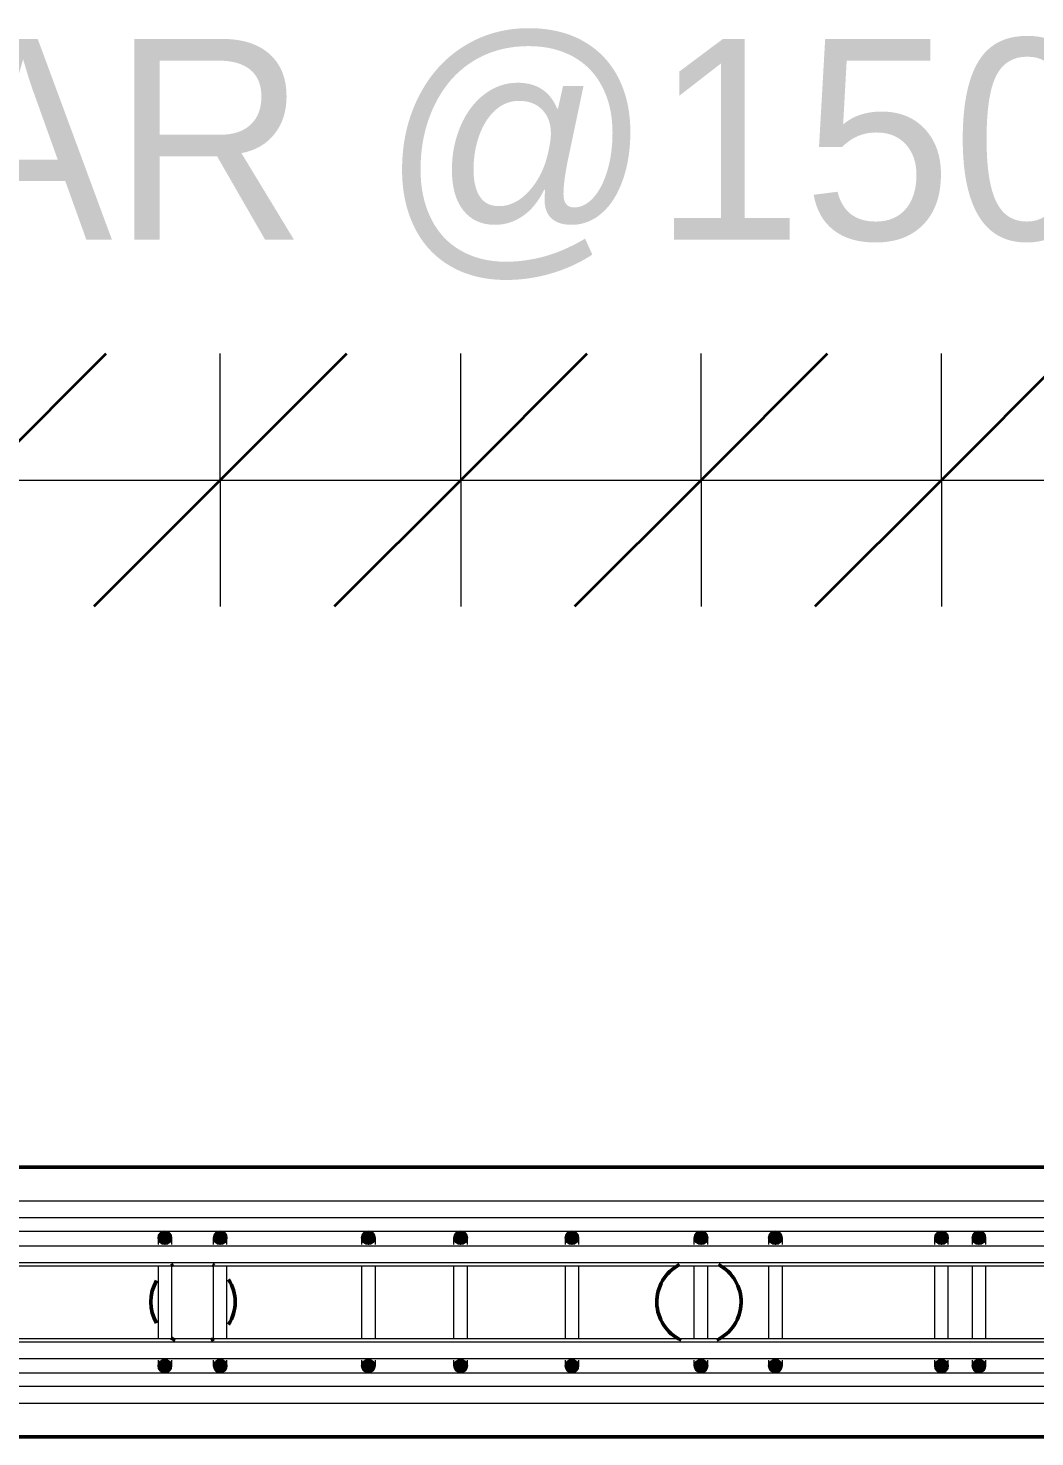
# Model space of a CAD drawing. Header units: millimetres. Extents: x 65464 to 98797, y 2255 to 31386.
# Drawn here: x 83554 to 84151, y 30290 to 31126 of the extents above; entities that cross this region are included whole.
import ezdxf

# ---------------------------------------------------------------- set-up
doc = ezdxf.new("R2010")
doc.units = ezdxf.units.MM
for name, color, linetype, lineweight in [('A-ANNO-DIMS', 211, 'Continuous', 9), ('A-ANNO-DIMS-50', 211, 'Continuous', 9), ('A-WALL', 113, 'Continuous', 25), ('S-RBAR', 171, 'Continuous', 18), ('S-RBAR-IDEN', 171, 'Continuous', 9)]:
    doc.layers.add(name, color=color, linetype=linetype, lineweight=lineweight)
doc.styles.add('Nirmala UI', font='Nirmala.ttf', dxfattribs={"height": 119.0625})
doc.dimstyles.new('Arc_Length_-_2_5mm_Arial_1', dxfattribs={"dimscale": 304.8, "dimtxt": 125.683673, "dimasz": 0.492126, "dimexe": 0.246063, "dimexo": 0.0625, "dimgap": 0.287073, "dimtad": 1, "dimdec": 4, "dimzin": 0, "dimdsep": 46, "dimtxsty": 'Nirmala UI', "dimblk1": 'OBLIQUE', "dimblk2": 'OBLIQUE', "dimsah": 1, "dimcen": 0.09, "dimdle": 0.246063, "dimazin": 0, "dimtfac": 1, "dimtdec": 4, "dimtix": 1, "dimtmove": 0, "dimatfit": 3, "dimfxl": 0.246063, "dimfxlon": 1, "dimtvp": 1, "dimtolj": 1, "dimtzin": 0, "dimarcsym": 2})

# ---------------------------------------------------------------- blocks, each defined once
blk = doc.blocks.new('DIMBLOCK123-Elevation Top2')
at = {"layer": 'A-ANNO-DIMS-50', "lineweight": 35}
for p, q in [((83383.09, 30857.7), (83458.09, 30932.7)), ((83525.63, 30857.7), (83600.63, 30932.7)), ((83383.09, 30857.7), (83308.09, 30782.7)), ((83525.63, 30857.7), (83450.63, 30782.7))]:
    blk.add_line(p, q, dxfattribs=at)
at = {"layer": 'A-ANNO-DIMS-50'}
for p, q in [((83383.09, 30857.7), (83383.09, 30932.7)), ((83525.63, 30857.7), (83525.63, 30932.7)), ((83383.09, 30857.7), (83525.63, 30857.7)), ((83383.09, 30857.7), (83383.09, 30782.7)), ((83525.63, 30857.7), (83525.63, 30782.7))]:
    blk.add_line(p, q, dxfattribs=at)
blk = doc.blocks.new('_Oblique')
at = {"color": 0, "linetype": 'ByBlock', "lineweight": -2}
blk.add_line((-0.5, -0.5), (0.5, 0.5), dxfattribs=at)
blk = doc.blocks.new('DIMBLOCK124-Elevation Top2')
at = {"layer": 'A-ANNO-DIMS-50', "lineweight": 35}
for p, q in [((83525.63, 30857.7), (83600.63, 30932.7)), ((83668.17, 30857.7), (83743.17, 30932.7)), ((83525.63, 30857.7), (83450.63, 30782.7)), ((83668.17, 30857.7), (83593.17, 30782.7))]:
    blk.add_line(p, q, dxfattribs=at)
at = {"layer": 'A-ANNO-DIMS-50'}
for p, q in [((83525.63, 30857.7), (83525.63, 30932.7)), ((83668.17, 30857.7), (83668.17, 30932.7)), ((83525.63, 30857.7), (83668.17, 30857.7)), ((83525.63, 30857.7), (83525.63, 30782.7)), ((83668.17, 30857.7), (83668.17, 30782.7))]:
    blk.add_line(p, q, dxfattribs=at)
blk = doc.blocks.new('DIMBLOCK125-Elevation Top2')
at = {"layer": 'A-ANNO-DIMS-50', "lineweight": 35}
for p, q in [((83668.17, 30857.7), (83743.17, 30932.7)), ((83810.72, 30857.7), (83885.72, 30932.7)), ((83668.17, 30857.7), (83593.17, 30782.7)), ((83810.72, 30857.7), (83735.72, 30782.7))]:
    blk.add_line(p, q, dxfattribs=at)
at = {"layer": 'A-ANNO-DIMS-50'}
for p, q in [((83668.17, 30857.7), (83668.17, 30932.7)), ((83810.72, 30857.7), (83810.72, 30932.7)), ((83668.17, 30857.7), (83810.72, 30857.7)), ((83668.17, 30857.7), (83668.17, 30782.7)), ((83810.72, 30857.7), (83810.72, 30782.7))]:
    blk.add_line(p, q, dxfattribs=at)
blk = doc.blocks.new('DIMBLOCK126-Elevation Top2')
at = {"layer": 'A-ANNO-DIMS-50', "lineweight": 35}
for p, q in [((83810.72, 30857.7), (83885.72, 30932.7)), ((83953.26, 30857.7), (84028.26, 30932.7)), ((83810.72, 30857.7), (83735.72, 30782.7)), ((83953.26, 30857.7), (83878.26, 30782.7))]:
    blk.add_line(p, q, dxfattribs=at)
at = {"layer": 'A-ANNO-DIMS-50'}
for p, q in [((83810.72, 30857.7), (83810.72, 30932.7)), ((83953.26, 30857.7), (83953.26, 30932.7)), ((83810.72, 30857.7), (83953.26, 30857.7)), ((83810.72, 30857.7), (83810.72, 30782.7)), ((83953.26, 30857.7), (83953.26, 30782.7))]:
    blk.add_line(p, q, dxfattribs=at)
blk = doc.blocks.new('DIMBLOCK127-Elevation Top2')
at = {"layer": 'A-ANNO-DIMS-50', "lineweight": 35}
for p, q in [((83953.26, 30857.7), (84028.26, 30932.7)), ((84095.8, 30857.7), (84170.8, 30932.7)), ((83953.26, 30857.7), (83878.26, 30782.7)), ((84095.8, 30857.7), (84020.8, 30782.7))]:
    blk.add_line(p, q, dxfattribs=at)
at = {"layer": 'A-ANNO-DIMS-50'}
for p, q in [((83953.26, 30857.7), (83953.26, 30932.7)), ((84095.8, 30857.7), (84095.8, 30932.7)), ((83953.26, 30857.7), (84095.8, 30857.7)), ((83953.26, 30857.7), (83953.26, 30782.7)), ((84095.8, 30857.7), (84095.8, 30782.7))]:
    blk.add_line(p, q, dxfattribs=at)
blk = doc.blocks.new('DIMBLOCK128-Elevation Top2')
at = {"layer": 'A-ANNO-DIMS-50', "lineweight": 35}
for p, q in [((84095.8, 30857.7), (84170.8, 30932.7)), ((84238.35, 30857.7), (84313.35, 30932.7)), ((84095.8, 30857.7), (84020.8, 30782.7)), ((84238.35, 30857.7), (84163.35, 30782.7))]:
    blk.add_line(p, q, dxfattribs=at)
at = {"layer": 'A-ANNO-DIMS-50'}
for p, q in [((84095.8, 30857.7), (84095.8, 30932.7)), ((84238.35, 30857.7), (84238.35, 30932.7)), ((84095.8, 30857.7), (84238.35, 30857.7)), ((84095.8, 30857.7), (84095.8, 30782.7)), ((84238.35, 30857.7), (84238.35, 30782.7))]:
    blk.add_line(p, q, dxfattribs=at)
blk = doc.blocks.new('DIMBLOCK132-Elevation Top2')
at = {"layer": 'A-ANNO-DIMS-50', "lineweight": 35}
for p, q in [((83098, 30857.7), (83173, 30932.7)), ((83240.55, 30857.7), (83315.55, 30932.7)), ((83383.09, 30857.7), (83458.09, 30932.7)), ((83525.63, 30857.7), (83600.63, 30932.7)), ((83668.17, 30857.7), (83743.17, 30932.7)), ((83810.72, 30857.7), (83885.72, 30932.7)), ((83953.26, 30857.7), (84028.26, 30932.7)), ((84095.8, 30857.7), (84170.8, 30932.7)), ((84238.35, 30857.7), (84313.35, 30932.7)), ((84380.89, 30857.7), (84455.89, 30932.7)), ((84523.43, 30857.7), (84598.43, 30932.7)), ((84665.98, 30857.7), (84740.98, 30932.7)), ((83098, 30857.7), (83023, 30782.7)), ((83240.55, 30857.7), (83165.55, 30782.7)), ((83383.09, 30857.7), (83308.09, 30782.7)), ((83525.63, 30857.7), (83450.63, 30782.7)), ((83668.17, 30857.7), (83593.17, 30782.7)), ((83810.72, 30857.7), (83735.72, 30782.7)), ((83953.26, 30857.7), (83878.26, 30782.7)), ((84095.8, 30857.7), (84020.8, 30782.7)), ((84238.35, 30857.7), (84163.35, 30782.7)), ((84380.89, 30857.7), (84305.89, 30782.7)), ((84523.43, 30857.7), (84448.43, 30782.7)), ((84665.98, 30857.7), (84590.98, 30782.7))]:
    blk.add_line(p, q, dxfattribs=at)
at = {"layer": 'A-ANNO-DIMS-50'}
for p, q in [((83098, 30857.7), (83098, 30932.7)), ((83240.55, 30857.7), (83240.55, 30932.7)), ((83383.09, 30857.7), (83383.09, 30932.7)), ((83525.63, 30857.7), (83525.63, 30932.7)), ((83668.17, 30857.7), (83668.17, 30932.7)), ((83810.72, 30857.7), (83810.72, 30932.7)), ((83953.26, 30857.7), (83953.26, 30932.7)), ((84095.8, 30857.7), (84095.8, 30932.7)), ((84238.35, 30857.7), (84238.35, 30932.7)), ((84380.89, 30857.7), (84380.89, 30932.7)), ((84523.43, 30857.7), (84523.43, 30932.7)), ((84665.98, 30857.7), (84665.98, 30932.7)), ((83023, 30857.7), (84740.98, 30857.7)), ((83023, 30857.7), (83240.55, 30857.7)), ((83098, 30857.7), (83098, 30782.7)), ((83240.55, 30857.7), (83383.09, 30857.7)), ((83240.55, 30857.7), (83240.55, 30782.7)), ((83383.09, 30857.7), (83525.63, 30857.7)), ((83383.09, 30857.7), (83383.09, 30782.7)), ((83525.63, 30857.7), (83668.17, 30857.7)), ((83525.63, 30857.7), (83525.63, 30782.7)), ((83668.17, 30857.7), (83810.72, 30857.7)), ((83668.17, 30857.7), (83668.17, 30782.7)), ((83810.72, 30857.7), (83953.26, 30857.7)), ((83810.72, 30857.7), (83810.72, 30782.7)), ((83953.26, 30857.7), (84095.8, 30857.7)), ((83953.26, 30857.7), (83953.26, 30782.7)), ((84095.8, 30857.7), (84238.35, 30857.7)), ((84095.8, 30857.7), (84095.8, 30782.7)), ((84238.35, 30857.7), (84380.89, 30857.7)), ((84238.35, 30857.7), (84238.35, 30782.7)), ((84380.89, 30857.7), (84523.43, 30857.7)), ((84380.89, 30857.7), (84380.89, 30782.7)), ((84523.43, 30857.7), (84740.98, 30857.7)), ((84523.43, 30857.7), (84523.43, 30782.7)), ((84665.98, 30857.7), (84665.98, 30782.7))]:
    blk.add_line(p, q, dxfattribs=at)
blk = doc.blocks.new('_None')

msp = doc.modelspace()

# ---------------------------------------------------------------- hatches: boundary and pattern name
at = {"layer": 'S-RBAR'}
h = msp.add_hatch(color=256, dxfattribs=at)
edge = h.paths.add_edge_path()
edge.add_arc((83635.33105, 30408.39395), 4, 0, 360)
h = msp.add_hatch(color=256, dxfattribs=at)
edge = h.paths.add_edge_path()
edge.add_arc((83635.33105, 30408.39395), 4, 0, 360)
for points in [[(83635.33105, 30404.39395), (83639.33105, 30408.39395), (83635.33105, 30412.39395), (83631.33105, 30408.39395)], [(83635.33105, 30404.39395), (83639.33105, 30408.39395), (83635.33105, 30412.39395), (83631.33105, 30408.39395)], [(83668.17477, 30404.39395), (83672.17477, 30408.39395), (83668.17477, 30412.39395), (83664.17477, 30408.39395)], [(83668.17477, 30404.39395), (83672.17477, 30408.39395), (83668.17477, 30412.39395), (83664.17477, 30408.39395)], [(83755.99771, 30404.39395), (83759.99771, 30408.39395), (83755.99771, 30412.39395), (83751.99771, 30408.39395)], [(83755.99771, 30404.39395), (83759.99771, 30408.39395), (83755.99771, 30412.39395), (83751.99771, 30408.39395)], [(83810.71782, 30404.39395), (83814.71782, 30408.39395), (83810.71782, 30412.39395), (83806.71782, 30408.39395)], [(83810.71782, 30404.39395), (83814.71782, 30408.39395), (83810.71782, 30412.39395), (83806.71782, 30408.39395)], [(83876.66438, 30404.39395), (83880.66438, 30408.39395), (83876.66438, 30412.39395), (83872.66438, 30408.39395)], [(83876.66438, 30404.39395), (83880.66438, 30408.39395), (83876.66438, 30412.39395), (83872.66438, 30408.39395)], [(83953.26088, 30404.39395), (83957.26088, 30408.39395), (83953.26088, 30412.39395), (83949.26088, 30408.39395)], [(83953.26088, 30404.39395), (83957.26088, 30408.39395), (83953.26088, 30412.39395), (83949.26088, 30408.39395)], [(83997.33105, 30404.39395), (84001.33105, 30408.39395), (83997.33105, 30412.39395), (83993.33105, 30408.39395)], [(83997.33105, 30404.39395), (84001.33105, 30408.39395), (83997.33105, 30412.39395), (83993.33105, 30408.39395)], [(84095.80393, 30404.39395), (84099.80393, 30408.39395), (84095.80393, 30412.39395), (84091.80393, 30408.39395)], [(84095.80393, 30404.39395), (84099.80393, 30408.39395), (84095.80393, 30412.39395), (84091.80393, 30408.39395)], [(84117.99771, 30404.39395), (84121.99771, 30408.39395), (84117.99771, 30412.39395), (84113.99771, 30408.39395)], [(84117.99771, 30404.39395), (84121.99771, 30408.39395), (84117.99771, 30412.39395), (84113.99771, 30408.39395)], [(83635.33105, 30328.39395), (83639.33105, 30332.39395), (83635.33105, 30336.39395), (83631.33105, 30332.39395)], [(83635.33105, 30328.39395), (83639.33105, 30332.39395), (83635.33105, 30336.39395), (83631.33105, 30332.39395)], [(83668.17477, 30328.39395), (83672.17477, 30332.39395), (83668.17477, 30336.39395), (83664.17477, 30332.39395)], [(83668.17477, 30328.39395), (83672.17477, 30332.39395), (83668.17477, 30336.39395), (83664.17477, 30332.39395)], [(83755.99771, 30328.39395), (83759.99771, 30332.39395), (83755.99771, 30336.39395), (83751.99771, 30332.39395)], [(83755.99771, 30328.39395), (83759.99771, 30332.39395), (83755.99771, 30336.39395), (83751.99771, 30332.39395)], [(83810.71782, 30328.39395), (83814.71782, 30332.39395), (83810.71782, 30336.39395), (83806.71782, 30332.39395)], [(83810.71782, 30328.39395), (83814.71782, 30332.39395), (83810.71782, 30336.39395), (83806.71782, 30332.39395)], [(83876.66438, 30328.39395), (83880.66438, 30332.39395), (83876.66438, 30336.39395), (83872.66438, 30332.39395)], [(83876.66438, 30328.39395), (83880.66438, 30332.39395), (83876.66438, 30336.39395), (83872.66438, 30332.39395)], [(83953.26088, 30328.39395), (83957.26088, 30332.39395), (83953.26088, 30336.39395), (83949.26088, 30332.39395)], [(83953.26088, 30328.39395), (83957.26088, 30332.39395), (83953.26088, 30336.39395), (83949.26088, 30332.39395)], [(83997.33105, 30328.39395), (84001.33105, 30332.39395), (83997.33105, 30336.39395), (83993.33105, 30332.39395)], [(83997.33105, 30328.39395), (84001.33105, 30332.39395), (83997.33105, 30336.39395), (83993.33105, 30332.39395)], [(84095.80393, 30328.39395), (84099.80393, 30332.39395), (84095.80393, 30336.39395), (84091.80393, 30332.39395)], [(84095.80393, 30328.39395), (84099.80393, 30332.39395), (84095.80393, 30336.39395), (84091.80393, 30332.39395)], [(84117.99771, 30328.39395), (84121.99771, 30332.39395), (84117.99771, 30336.39395), (84113.99771, 30332.39395)], [(84117.99771, 30328.39395), (84121.99771, 30332.39395), (84117.99771, 30336.39395), (84113.99771, 30332.39395)]]:
    msp.add_hatch(color=256, dxfattribs=at).paths.add_polyline_path(points)
h = msp.add_hatch(color=256, dxfattribs=at)
edge = h.paths.add_edge_path()
edge.add_arc((83668.17477, 30408.39395), 4, 0, 360)
h = msp.add_hatch(color=256, dxfattribs=at)
edge = h.paths.add_edge_path()
edge.add_arc((83668.17477, 30408.39395), 4, 0, 360)
h = msp.add_hatch(color=256, dxfattribs=at)
edge = h.paths.add_edge_path()
edge.add_arc((83755.99771, 30408.39395), 4, 0, 360)
h = msp.add_hatch(color=256, dxfattribs=at)
edge = h.paths.add_edge_path()
edge.add_arc((83755.99771, 30408.39395), 4, 0, 360)
h = msp.add_hatch(color=256, dxfattribs=at)
edge = h.paths.add_edge_path()
edge.add_arc((83810.71782, 30408.39395), 4, 0, 360)
h = msp.add_hatch(color=256, dxfattribs=at)
edge = h.paths.add_edge_path()
edge.add_arc((83810.71782, 30408.39395), 4, 0, 360)
h = msp.add_hatch(color=256, dxfattribs=at)
edge = h.paths.add_edge_path()
edge.add_arc((83876.66438, 30408.39395), 4, 0, 360)
h = msp.add_hatch(color=256, dxfattribs=at)
edge = h.paths.add_edge_path()
edge.add_arc((83876.66438, 30408.39395), 4, 0, 360)
h = msp.add_hatch(color=256, dxfattribs=at)
edge = h.paths.add_edge_path()
edge.add_arc((83953.26088, 30408.39395), 4, 0, 360)
h = msp.add_hatch(color=256, dxfattribs=at)
edge = h.paths.add_edge_path()
edge.add_arc((83953.26088, 30408.39395), 4, 0, 360)
h = msp.add_hatch(color=256, dxfattribs=at)
edge = h.paths.add_edge_path()
edge.add_arc((83997.33105, 30408.39395), 4, 0, 360)
h = msp.add_hatch(color=256, dxfattribs=at)
edge = h.paths.add_edge_path()
edge.add_arc((83997.33105, 30408.39395), 4, 0, 360)
h = msp.add_hatch(color=256, dxfattribs=at)
edge = h.paths.add_edge_path()
edge.add_arc((84095.80393, 30408.39395), 4, 0, 360)
h = msp.add_hatch(color=256, dxfattribs=at)
edge = h.paths.add_edge_path()
edge.add_arc((84095.80393, 30408.39395), 4, 0, 360)
h = msp.add_hatch(color=256, dxfattribs=at)
edge = h.paths.add_edge_path()
edge.add_arc((84117.99771, 30408.39395), 4, 0, 360)
h = msp.add_hatch(color=256, dxfattribs=at)
edge = h.paths.add_edge_path()
edge.add_arc((84117.99771, 30408.39395), 4, 0, 360)
h = msp.add_hatch(color=256, dxfattribs=at)
edge = h.paths.add_edge_path()
edge.add_arc((83635.33105, 30332.39395), 4, 0, 360)
h = msp.add_hatch(color=256, dxfattribs=at)
edge = h.paths.add_edge_path()
edge.add_arc((83635.33105, 30332.39395), 4, 0, 360)
h = msp.add_hatch(color=256, dxfattribs=at)
edge = h.paths.add_edge_path()
edge.add_arc((83668.17477, 30332.39395), 4, 0, 360)
h = msp.add_hatch(color=256, dxfattribs=at)
edge = h.paths.add_edge_path()
edge.add_arc((83668.17477, 30332.39395), 4, 0, 360)
h = msp.add_hatch(color=256, dxfattribs=at)
edge = h.paths.add_edge_path()
edge.add_arc((83755.99771, 30332.39395), 4, 0, 360)
h = msp.add_hatch(color=256, dxfattribs=at)
edge = h.paths.add_edge_path()
edge.add_arc((83755.99771, 30332.39395), 4, 0, 360)
h = msp.add_hatch(color=256, dxfattribs=at)
edge = h.paths.add_edge_path()
edge.add_arc((83810.71782, 30332.39395), 4, 0, 360)
h = msp.add_hatch(color=256, dxfattribs=at)
edge = h.paths.add_edge_path()
edge.add_arc((83810.71782, 30332.39395), 4, 0, 360)
h = msp.add_hatch(color=256, dxfattribs=at)
edge = h.paths.add_edge_path()
edge.add_arc((83876.66438, 30332.39395), 4, 0, 360)
h = msp.add_hatch(color=256, dxfattribs=at)
edge = h.paths.add_edge_path()
edge.add_arc((83876.66438, 30332.39395), 4, 0, 360)
h = msp.add_hatch(color=256, dxfattribs=at)
edge = h.paths.add_edge_path()
edge.add_arc((83953.26088, 30332.39395), 4, 0, 360)
h = msp.add_hatch(color=256, dxfattribs=at)
edge = h.paths.add_edge_path()
edge.add_arc((83953.26088, 30332.39395), 4, 0, 360)
h = msp.add_hatch(color=256, dxfattribs=at)
edge = h.paths.add_edge_path()
edge.add_arc((83997.33105, 30332.39395), 4, 0, 360)
h = msp.add_hatch(color=256, dxfattribs=at)
edge = h.paths.add_edge_path()
edge.add_arc((83997.33105, 30332.39395), 4, 0, 360)
h = msp.add_hatch(color=256, dxfattribs=at)
edge = h.paths.add_edge_path()
edge.add_arc((84095.80393, 30332.39395), 4, 0, 360)
h = msp.add_hatch(color=256, dxfattribs=at)
edge = h.paths.add_edge_path()
edge.add_arc((84095.80393, 30332.39395), 4, 0, 360)
h = msp.add_hatch(color=256, dxfattribs=at)
edge = h.paths.add_edge_path()
edge.add_arc((84117.99771, 30332.39395), 4, 0, 360)
h = msp.add_hatch(color=256, dxfattribs=at)
edge = h.paths.add_edge_path()
edge.add_arc((84117.99771, 30332.39395), 4, 0, 360)

# ---------------------------------------------------------------- linework, layer by layer
at = {"layer": 'A-WALL', "lineweight": 50}
for p, q in [((86711.99771, 30450.39395), (82951.99771, 30450.39395)), ((82951.99771, 30290.39395), (84436.99771, 30290.39395))]:
    msp.add_line(p, q, dxfattribs=at)
for centre, start, end in [((83651.99771, 30370.39395), 117.57882557, 121.03174149), ((83651.99771, 30370.39395), 60.16774878, 62.42117443), ((83951.99771, 30370.39395), 117.57882557, 245.12422746), ((83951.99771, 30370.39395), 294.87577254, 62.42117443), ((83651.99771, 30370.39395), 149.67302831, 210.32697169), ((83651.99771, 30370.39395), 327.73221229, 32.26778771), ((83651.99771, 30370.39395), 238.96825851, 245.12422746), ((83651.99771, 30370.39395), 294.87577254, 299.83225122)]:
    msp.add_arc(centre, 25, start, end, dxfattribs=at)
at = {"layer": 'S-RBAR'}
for p, q in [((83029.99771, 30430.39395), (86633.99771, 30430.39395)), ((83286.99771, 30420.39395), (86315.99771, 30420.39395)), ((83286.99771, 30412.39395), (85021.16366, 30412.39395)), ((83635.33105, 30412.39395), (83631.33105, 30408.39395)), ((83635.33105, 30412.39395), (83631.33105, 30408.39395)), ((83631.33105, 30408.39395), (83631.33105, 30404.5372)), ((83631.33105, 30408.39395), (83635.33105, 30404.39395)), ((83631.33105, 30408.39395), (83635.33105, 30404.39395)), ((83639.33105, 30408.39395), (83635.33105, 30412.39395)), ((83639.33105, 30408.39395), (83635.33105, 30412.39395)), ((83635.33105, 30404.39395), (83639.33105, 30408.39395)), ((83635.33105, 30404.39395), (83639.33105, 30408.39395)), ((83639.33105, 30408.39395), (83639.33105, 30404.5372)), ((83668.17477, 30412.39395), (83664.17477, 30408.39395)), ((83668.17477, 30412.39395), (83664.17477, 30408.39395)), ((83664.17477, 30404.5372), (83664.17477, 30408.39395)), ((83664.17477, 30408.39395), (83668.17477, 30404.39395)), ((83664.17477, 30408.39395), (83668.17477, 30404.39395)), ((83672.17477, 30408.39395), (83668.17477, 30412.39395)), ((83672.17477, 30408.39395), (83668.17477, 30412.39395)), ((83668.17477, 30404.39395), (83672.17477, 30408.39395)), ((83668.17477, 30404.39395), (83672.17477, 30408.39395)), ((83672.17477, 30404.5372), (83672.17477, 30408.39395)), ((83755.99771, 30412.39395), (83751.99771, 30408.39395)), ((83755.99771, 30412.39395), (83751.99771, 30408.39395)), ((83751.99771, 30408.39395), (83751.99771, 30404.5372)), ((83751.99771, 30408.39395), (83755.99771, 30404.39395)), ((83751.99771, 30408.39395), (83755.99771, 30404.39395)), ((83759.99771, 30408.39395), (83755.99771, 30412.39395)), ((83759.99771, 30408.39395), (83755.99771, 30412.39395)), ((83755.99771, 30404.39395), (83759.99771, 30408.39395)), ((83755.99771, 30404.39395), (83759.99771, 30408.39395)), ((83759.99771, 30408.39395), (83759.99771, 30404.5372)), ((83810.71782, 30412.39395), (83806.71782, 30408.39395)), ((83810.71782, 30412.39395), (83806.71782, 30408.39395)), ((83806.71782, 30404.5372), (83806.71782, 30408.39395)), ((83806.71782, 30408.39395), (83810.71782, 30404.39395)), ((83806.71782, 30408.39395), (83810.71782, 30404.39395)), ((83814.71782, 30408.39395), (83810.71782, 30412.39395)), ((83814.71782, 30408.39395), (83810.71782, 30412.39395)), ((83810.71782, 30404.39395), (83814.71782, 30408.39395)), ((83810.71782, 30404.39395), (83814.71782, 30408.39395)), ((83814.71782, 30404.5372), (83814.71782, 30408.39395)), ((83876.66438, 30412.39395), (83872.66438, 30408.39395)), ((83876.66438, 30412.39395), (83872.66438, 30408.39395)), ((83872.66438, 30408.39395), (83872.66438, 30404.5372)), ((83872.66438, 30408.39395), (83876.66438, 30404.39395)), ((83872.66438, 30408.39395), (83876.66438, 30404.39395)), ((83880.66438, 30408.39395), (83876.66438, 30412.39395)), ((83880.66438, 30408.39395), (83876.66438, 30412.39395)), ((83876.66438, 30404.39395), (83880.66438, 30408.39395)), ((83876.66438, 30404.39395), (83880.66438, 30408.39395)), ((83880.66438, 30408.39395), (83880.66438, 30404.5372)), ((83953.26088, 30412.39395), (83949.26088, 30408.39395)), ((83953.26088, 30412.39395), (83949.26088, 30408.39395)), ((83949.26088, 30404.5372), (83949.26088, 30408.39395)), ((83949.26088, 30408.39395), (83953.26088, 30404.39395)), ((83949.26088, 30408.39395), (83953.26088, 30404.39395)), ((83957.26088, 30408.39395), (83953.26088, 30412.39395)), ((83957.26088, 30408.39395), (83953.26088, 30412.39395)), ((83953.26088, 30404.39395), (83957.26088, 30408.39395)), ((83953.26088, 30404.39395), (83957.26088, 30408.39395)), ((83957.26088, 30404.5372), (83957.26088, 30408.39395)), ((83997.33105, 30412.39395), (83993.33105, 30408.39395)), ((83997.33105, 30412.39395), (83993.33105, 30408.39395)), ((83993.33105, 30408.39395), (83993.33105, 30404.5372)), ((83993.33105, 30408.39395), (83997.33105, 30404.39395)), ((83993.33105, 30408.39395), (83997.33105, 30404.39395)), ((84001.33105, 30408.39395), (83997.33105, 30412.39395)), ((84001.33105, 30408.39395), (83997.33105, 30412.39395)), ((83997.33105, 30404.39395), (84001.33105, 30408.39395)), ((83997.33105, 30404.39395), (84001.33105, 30408.39395)), ((84001.33105, 30408.39395), (84001.33105, 30404.5372)), ((84095.80393, 30412.39395), (84091.80393, 30408.39395)), ((84095.80393, 30412.39395), (84091.80393, 30408.39395)), ((84091.80393, 30404.5372), (84091.80393, 30408.39395)), ((84091.80393, 30408.39395), (84095.80393, 30404.39395)), ((84091.80393, 30408.39395), (84095.80393, 30404.39395)), ((84099.80393, 30408.39395), (84095.80393, 30412.39395)), ((84099.80393, 30408.39395), (84095.80393, 30412.39395)), ((84095.80393, 30404.39395), (84099.80393, 30408.39395)), ((84095.80393, 30404.39395), (84099.80393, 30408.39395)), ((84099.80393, 30404.5372), (84099.80393, 30408.39395)), ((84117.99771, 30412.39395), (84113.99771, 30408.39395)), ((84117.99771, 30412.39395), (84113.99771, 30408.39395)), ((84113.99771, 30408.39395), (84113.99771, 30404.5372)), ((84113.99771, 30408.39395), (84117.99771, 30404.39395)), ((84113.99771, 30408.39395), (84117.99771, 30404.39395)), ((84121.99771, 30408.39395), (84117.99771, 30412.39395)), ((84121.99771, 30408.39395), (84117.99771, 30412.39395)), ((84117.99771, 30404.39395), (84121.99771, 30408.39395)), ((84117.99771, 30404.39395), (84121.99771, 30408.39395)), ((84121.99771, 30408.39395), (84121.99771, 30404.5372)), ((82996.84731, 30403.68418), (84771.99771, 30403.68418)), ((82994.99771, 30393.68418), (84771.99771, 30393.68418)), ((82994.99771, 30391.73625), (86291.99771, 30391.73625)), ((83631.33105, 30392.08503), (83631.33105, 30388.39395)), ((83639.33105, 30392.08503), (83639.33105, 30388.39395)), ((83664.17477, 30388.39395), (83664.17477, 30392.08503)), ((83672.17477, 30388.39395), (83672.17477, 30392.08503)), ((83751.99771, 30392.08503), (83751.99771, 30388.39395)), ((83759.99771, 30392.08503), (83759.99771, 30388.39395)), ((83806.71782, 30388.39395), (83806.71782, 30392.08503)), ((83814.71782, 30388.39395), (83814.71782, 30392.08503)), ((83872.66438, 30392.08503), (83872.66438, 30388.39395)), ((83880.66438, 30392.08503), (83880.66438, 30388.39395)), ((83949.26088, 30388.39395), (83949.26088, 30392.08503)), ((83957.26088, 30388.39395), (83957.26088, 30392.08503)), ((83993.33105, 30392.08503), (83993.33105, 30388.39395)), ((84001.33105, 30392.08503), (84001.33105, 30388.39395)), ((84091.80393, 30388.39395), (84091.80393, 30392.08503)), ((84099.80393, 30388.39395), (84099.80393, 30392.08503)), ((84113.99771, 30392.08503), (84113.99771, 30388.39395)), ((84121.99771, 30392.08503), (84121.99771, 30388.39395)), ((83631.33105, 30388.39395), (83631.33105, 30352.39395)), ((83639.33105, 30388.39395), (83639.33105, 30352.39395)), ((83664.17477, 30352.39395), (83664.17477, 30388.39395)), ((83672.17477, 30352.39395), (83672.17477, 30388.39395)), ((83751.99771, 30388.39395), (83751.99771, 30352.39395)), ((83759.99771, 30388.39395), (83759.99771, 30352.39395)), ((83806.71782, 30352.39395), (83806.71782, 30388.39395)), ((83814.71782, 30352.39395), (83814.71782, 30388.39395)), ((83872.66438, 30388.39395), (83872.66438, 30352.39395)), ((83880.66438, 30388.39395), (83880.66438, 30352.39395)), ((83949.26088, 30352.39395), (83949.26088, 30388.39395)), ((83957.26088, 30352.39395), (83957.26088, 30388.39395)), ((83993.33105, 30388.39395), (83993.33105, 30352.39395)), ((84001.33105, 30388.39395), (84001.33105, 30352.39395)), ((84091.80393, 30352.39395), (84091.80393, 30388.39395)), ((84099.80393, 30352.39395), (84099.80393, 30388.39395)), ((84113.99771, 30388.39395), (84113.99771, 30352.39395)), ((84121.99771, 30388.39395), (84121.99771, 30352.39395)), ((82994.99771, 30348.69315), (86291.99771, 30348.69315)), ((83631.33105, 30352.39395), (83631.33105, 30348.31227)), ((83639.33105, 30352.39395), (83639.33105, 30348.31227)), ((83664.17477, 30348.31227), (83664.17477, 30352.39395)), ((83672.17477, 30348.31227), (83672.17477, 30352.39395)), ((83751.99771, 30352.39395), (83751.99771, 30348.31227)), ((83759.99771, 30352.39395), (83759.99771, 30348.31227)), ((83806.71782, 30348.31227), (83806.71782, 30352.39395)), ((83814.71782, 30348.31227), (83814.71782, 30352.39395)), ((83872.66438, 30352.39395), (83872.66438, 30348.31227)), ((83880.66438, 30352.39395), (83880.66438, 30348.31227)), ((83949.26088, 30348.31227), (83949.26088, 30352.39395)), ((83957.26088, 30348.31227), (83957.26088, 30352.39395)), ((83993.33105, 30352.39395), (83993.33105, 30348.31227)), ((84001.33105, 30352.39395), (84001.33105, 30348.31227)), ((84091.80393, 30348.31227), (84091.80393, 30352.39395)), ((84099.80393, 30348.31227), (84099.80393, 30352.39395)), ((84113.99771, 30352.39395), (84113.99771, 30348.31227)), ((84121.99771, 30352.39395), (84121.99771, 30348.31227)), ((82994.99771, 30346.8005), (84771.99771, 30346.8005)), ((82996.97291, 30336.8005), (84771.99771, 30336.8005)), ((83635.33105, 30336.39395), (83631.33105, 30332.39395)), ((83635.33105, 30336.39395), (83631.33105, 30332.39395)), ((83631.33105, 30335.78418), (83631.33105, 30332.39395)), ((83631.33105, 30332.39395), (83635.33105, 30328.39395)), ((83631.33105, 30332.39395), (83635.33105, 30328.39395)), ((83639.33105, 30332.39395), (83635.33105, 30336.39395)), ((83639.33105, 30332.39395), (83635.33105, 30336.39395)), ((83635.33105, 30328.39395), (83639.33105, 30332.39395)), ((83635.33105, 30328.39395), (83639.33105, 30332.39395)), ((83639.33105, 30335.78418), (83639.33105, 30332.39395)), ((83668.17477, 30336.39395), (83664.17477, 30332.39395)), ((83668.17477, 30336.39395), (83664.17477, 30332.39395)), ((83664.17477, 30332.39395), (83664.17477, 30335.78418)), ((83664.17477, 30332.39395), (83668.17477, 30328.39395)), ((83664.17477, 30332.39395), (83668.17477, 30328.39395)), ((83672.17477, 30332.39395), (83668.17477, 30336.39395)), ((83672.17477, 30332.39395), (83668.17477, 30336.39395)), ((83668.17477, 30328.39395), (83672.17477, 30332.39395)), ((83668.17477, 30328.39395), (83672.17477, 30332.39395)), ((83672.17477, 30332.39395), (83672.17477, 30335.78418)), ((83755.99771, 30336.39395), (83751.99771, 30332.39395)), ((83755.99771, 30336.39395), (83751.99771, 30332.39395)), ((83751.99771, 30335.78418), (83751.99771, 30332.39395)), ((83751.99771, 30332.39395), (83755.99771, 30328.39395)), ((83751.99771, 30332.39395), (83755.99771, 30328.39395)), ((83759.99771, 30332.39395), (83755.99771, 30336.39395)), ((83759.99771, 30332.39395), (83755.99771, 30336.39395)), ((83755.99771, 30328.39395), (83759.99771, 30332.39395)), ((83755.99771, 30328.39395), (83759.99771, 30332.39395)), ((83759.99771, 30335.78418), (83759.99771, 30332.39395)), ((83810.71782, 30336.39395), (83806.71782, 30332.39395)), ((83810.71782, 30336.39395), (83806.71782, 30332.39395)), ((83806.71782, 30332.39395), (83806.71782, 30335.78418)), ((83806.71782, 30332.39395), (83810.71782, 30328.39395)), ((83806.71782, 30332.39395), (83810.71782, 30328.39395)), ((83814.71782, 30332.39395), (83810.71782, 30336.39395)), ((83814.71782, 30332.39395), (83810.71782, 30336.39395)), ((83810.71782, 30328.39395), (83814.71782, 30332.39395)), ((83810.71782, 30328.39395), (83814.71782, 30332.39395)), ((83814.71782, 30332.39395), (83814.71782, 30335.78418)), ((83876.66438, 30336.39395), (83872.66438, 30332.39395)), ((83876.66438, 30336.39395), (83872.66438, 30332.39395)), ((83872.66438, 30335.78418), (83872.66438, 30332.39395)), ((83872.66438, 30332.39395), (83876.66438, 30328.39395)), ((83872.66438, 30332.39395), (83876.66438, 30328.39395)), ((83880.66438, 30332.39395), (83876.66438, 30336.39395)), ((83880.66438, 30332.39395), (83876.66438, 30336.39395)), ((83876.66438, 30328.39395), (83880.66438, 30332.39395)), ((83876.66438, 30328.39395), (83880.66438, 30332.39395)), ((83880.66438, 30335.78418), (83880.66438, 30332.39395)), ((83953.26088, 30336.39395), (83949.26088, 30332.39395)), ((83953.26088, 30336.39395), (83949.26088, 30332.39395)), ((83949.26088, 30332.39395), (83949.26088, 30335.78418)), ((83949.26088, 30332.39395), (83953.26088, 30328.39395)), ((83949.26088, 30332.39395), (83953.26088, 30328.39395)), ((83957.26088, 30332.39395), (83953.26088, 30336.39395)), ((83957.26088, 30332.39395), (83953.26088, 30336.39395)), ((83953.26088, 30328.39395), (83957.26088, 30332.39395)), ((83953.26088, 30328.39395), (83957.26088, 30332.39395)), ((83957.26088, 30332.39395), (83957.26088, 30335.78418)), ((83997.33105, 30336.39395), (83993.33105, 30332.39395)), ((83997.33105, 30336.39395), (83993.33105, 30332.39395)), ((83993.33105, 30335.78418), (83993.33105, 30332.39395)), ((83993.33105, 30332.39395), (83997.33105, 30328.39395)), ((83993.33105, 30332.39395), (83997.33105, 30328.39395)), ((84001.33105, 30332.39395), (83997.33105, 30336.39395)), ((84001.33105, 30332.39395), (83997.33105, 30336.39395)), ((83997.33105, 30328.39395), (84001.33105, 30332.39395)), ((83997.33105, 30328.39395), (84001.33105, 30332.39395)), ((84001.33105, 30335.78418), (84001.33105, 30332.39395)), ((84095.80393, 30336.39395), (84091.80393, 30332.39395)), ((84095.80393, 30336.39395), (84091.80393, 30332.39395)), ((84091.80393, 30332.39395), (84091.80393, 30335.78418)), ((84091.80393, 30332.39395), (84095.80393, 30328.39395)), ((84091.80393, 30332.39395), (84095.80393, 30328.39395)), ((84099.80393, 30332.39395), (84095.80393, 30336.39395)), ((84099.80393, 30332.39395), (84095.80393, 30336.39395)), ((84095.80393, 30328.39395), (84099.80393, 30332.39395)), ((84095.80393, 30328.39395), (84099.80393, 30332.39395)), ((84099.80393, 30332.39395), (84099.80393, 30335.78418)), ((84117.99771, 30336.39395), (84113.99771, 30332.39395)), ((84117.99771, 30336.39395), (84113.99771, 30332.39395)), ((84113.99771, 30335.78418), (84113.99771, 30332.39395)), ((84113.99771, 30332.39395), (84117.99771, 30328.39395)), ((84113.99771, 30332.39395), (84117.99771, 30328.39395)), ((84121.99771, 30332.39395), (84117.99771, 30336.39395)), ((84121.99771, 30332.39395), (84117.99771, 30336.39395)), ((84117.99771, 30328.39395), (84121.99771, 30332.39395)), ((84117.99771, 30328.39395), (84121.99771, 30332.39395)), ((84121.99771, 30335.78418), (84121.99771, 30332.39395)), ((83286.99771, 30328.39395), (85021.16366, 30328.39395)), ((83286.99771, 30320.39395), (86181.99771, 30320.39395)), ((83029.99771, 30310.39395), (86633.99771, 30310.39395))]:
    msp.add_line(p, q, dxfattribs=at)
for centre in [(83635.33105, 30408.39395), (83635.33105, 30408.39395), (83668.17477, 30408.39395), (83668.17477, 30408.39395), (83755.99771, 30408.39395), (83755.99771, 30408.39395), (83810.71782, 30408.39395), (83810.71782, 30408.39395), (83876.66438, 30408.39395), (83876.66438, 30408.39395), (83953.26088, 30408.39395), (83953.26088, 30408.39395), (83997.33105, 30408.39395), (83997.33105, 30408.39395), (84095.80393, 30408.39395), (84095.80393, 30408.39395), (84117.99771, 30408.39395), (84117.99771, 30408.39395), (83635.33105, 30332.39395), (83635.33105, 30332.39395), (83668.17477, 30332.39395), (83668.17477, 30332.39395), (83755.99771, 30332.39395), (83755.99771, 30332.39395), (83810.71782, 30332.39395), (83810.71782, 30332.39395), (83876.66438, 30332.39395), (83876.66438, 30332.39395), (83953.26088, 30332.39395), (83953.26088, 30332.39395), (83997.33105, 30332.39395), (83997.33105, 30332.39395), (84095.80393, 30332.39395), (84095.80393, 30332.39395), (84117.99771, 30332.39395), (84117.99771, 30332.39395)]:
    msp.add_circle(centre, 4, dxfattribs=at)
for centre, start, end in [((83635.33105, 30408.39395), 0, 180), ((83668.17477, 30408.39395), 0, 180), ((83755.99771, 30408.39395), 0, 180), ((83810.71782, 30408.39395), 0, 180), ((83876.66438, 30408.39395), 0, 180), ((83953.26088, 30408.39395), 0, 180), ((83997.33105, 30408.39395), 0, 180), ((84095.80393, 30408.39395), 0, 180), ((84117.99771, 30408.39395), 0, 180), ((83635.33105, 30332.39395), 180, 0), ((83668.17477, 30332.39395), 180, 0), ((83755.99771, 30332.39395), 180, 0), ((83810.71782, 30332.39395), 180, 0), ((83876.66438, 30332.39395), 180, 0), ((83953.26088, 30332.39395), 180, 0), ((83997.33105, 30332.39395), 180, 0), ((84095.80393, 30332.39395), 180, 0), ((84117.99771, 30332.39395), 180, 0)]:
    msp.add_arc(centre, 4, start, end, dxfattribs=at)

# ---------------------------------------------------------------- texts
at = {"layer": 'S-RBAR-IDEN', "insert": (83046.84199, 31119.36682), "char_height": 119.0625, "width": 1787.763125, "attachment_point": 1, "style": 'Nirmala UI'}
msp.add_mtext('T8 UBAR @150 mm', dxfattribs=at)

# ---------------------------------------------------------------- dimensions: what is measured, and where the dimension line sits
at = {"layer": 'A-ANNO-DIMS'}
for base, p1, p2, text, override, picture, middle in [((84665.97614, 30857.70121), (83098.00255, 30782.70121), (84665.97614, 30782.70121), '1568', {"dimpost": '<>', "dimblk1": 'None', "dimblk2": 'None', "dimsah": 1, "dimfxl": 1567.97359}, 'DIMBLOCK132-Elevation Top2', (83881.98935, 31007.09876)), ((83525.63171, 30857.70121), (83383.08866, 30782.70121), (83525.63171, 30782.70121), ' ', {"dimpost": '<>', "dimfxl": 142.543054}, 'DIMBLOCK123-Elevation Top2', (83454.36019, 30857.70121)), ((83668.17477, 30857.70121), (83525.63171, 30782.70121), (83668.17477, 30782.70121), ' ', {"dimpost": '<>', "dimfxl": 142.543054}, 'DIMBLOCK124-Elevation Top2', (83596.90324, 30857.70121)), ((83810.71782, 30857.70121), (83668.17477, 30782.70121), (83810.71782, 30782.70121), ' ', {"dimpost": '<>', "dimfxl": 142.543054}, 'DIMBLOCK125-Elevation Top2', (83739.4463, 30857.70121)), ((83953.26088, 30857.70121), (83810.71782, 30782.70121), (83953.26088, 30782.70121), ' ', {"dimpost": '<>', "dimfxl": 142.543054}, 'DIMBLOCK126-Elevation Top2', (83881.98935, 30857.70121)), ((84095.80393, 30857.70121), (83953.26088, 30782.70121), (84095.80393, 30782.70121), ' ', {"dimpost": '<>', "dimfxl": 142.543054}, 'DIMBLOCK127-Elevation Top2', (84024.5324, 30857.70121)), ((84238.34698, 30857.70121), (84095.80393, 30782.70121), (84238.34698, 30782.70121), ' ', {"dimpost": '<>', "dimfxl": 142.543054}, 'DIMBLOCK128-Elevation Top2', (84167.07546, 30857.70121))]:
    dim = msp.add_linear_dim(base=base, p1=p1, p2=p2, text=text, dimstyle='Arc_Length_-_2_5mm_Arial_1', override=override, dxfattribs=at)
    dim.commit()
    dim.dimension.update_dxf_attribs({"geometry": picture, "text_midpoint": middle})

doc.saveas('drawing.dxf')
